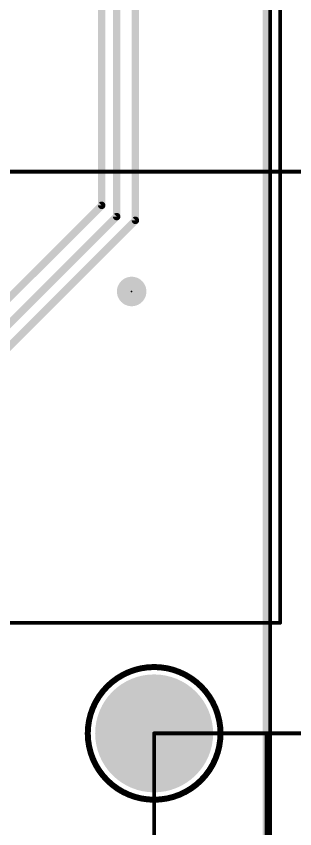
# Model space of a CAD drawing. Extents: x -15 to 72, y -20 to 100.
# Drawn here: x 47.4 to 56.84, y 0.58 to 28.13 of the extents above; entities that cross this region are included whole.
import ezdxf

# ---------------------------------------------------------------- set-up
doc = ezdxf.new("R2010")
doc.units = 0
for name, color, linetype in [('1', 12, 'CONTINUOUS'), ('16', 132, 'CONTINUOUS'), ('17', 110, 'CONTINUOUS'), ('20', 53, 'CONTINUOUS'), ('22', 6, 'CONTINUOUS'), ('23', 53, 'CONTINUOUS'), ('24', 53, 'CONTINUOUS'), ('51', 253, 'CONTINUOUS')]:
    doc.layers.add(name, color=color, linetype=linetype)

# ---------------------------------------------------------------- blocks, each defined once
blk = doc.blocks.new('PIE')
at = {"const_width": 0.5}
blk.add_lwpolyline([(0, -0.25, 1), (0, 0.25, 1), (0, -0.25)], format="xyb", dxfattribs=at)
blk = doc.blocks.new('ROUNDP')
at = {"const_width": 0.5}
blk.add_lwpolyline([(0, -0.25, 1), (0, 0.25, 1), (0, -0.25)], format="xyb", dxfattribs=at)

msp = doc.modelspace()

# ---------------------------------------------------------------- linework, layer by layer
at = {"layer": '1', "const_width": 0.254}
for points in [[(55.88, 85.09), (55.88, 0)], [(51.435, 21.209), (51.435, 54.61)], [(50.8, 21.336), (50.8, 54.229)], [(50.292, 21.717), (50.292, 52.832)], [(44.831, 16.256), (50.292, 21.717)], [(45.085, 15.621), (50.8, 21.336)], [(45.085, 14.859), (51.435, 21.209)]]:
    msp.add_lwpolyline(points, dxfattribs=at)
at = {"layer": '1', "const_width": 0.127}
for points in [[(50.2285, 21.717, 1), (50.3555, 21.717)], [(50.3369, 21.6721, 1), (50.2471, 21.7619)], [(50.7365, 21.336, 1), (50.8635, 21.336)], [(50.8449, 21.2911, 1), (50.7551, 21.3809)], [(51.3715, 21.209, 1), (51.4985, 21.209)], [(51.4799, 21.1641, 1), (51.3901, 21.2539)]]:
    msp.add_lwpolyline(points, format="xyb", dxfattribs=at)
at = {"layer": '16', "const_width": 0.254}
msp.add_lwpolyline([(55.88, 85.09), (55.88, 0)], dxfattribs=at)
at = {"layer": '20', "const_width": 0.127}
msp.add_lwpolyline([(56, 0), (56, 85)], dxfattribs=at)
at = {"layer": '22', "const_width": 0.127}
for points in [[(56.342, 7.558), (56.342, 76.958)], [(6.142, 7.558), (56.342, 7.558)]]:
    msp.add_lwpolyline(points, dxfattribs=at)
at = {"layer": '22'}
for points, const_width in [([(56.3103, 7.558, 1), (56.3738, 7.558)], 0.0635), ([(56.342, 7.5263, 1), (56.342, 7.5898)], 0.0635), ([(52.07, 1.56, 1), (52.07, 6.06, 1), (52.07, 1.56)], 0.2032)]:
    msp.add_lwpolyline(points, format="xyb", dxfattribs=dict(at, const_width=const_width))
at = {"layer": '23'}
msp.add_point((51.308, 18.796), dxfattribs=at)
at = {"layer": '24'}
msp.add_point((52.07, 3.81), dxfattribs=at)
at = {"layer": '51', "const_width": 0.13}
for points in [[(2.921, 22.86), (63.164, 22.86)], [(52.07, 3.81), (72.054, 3.81)], [(52.07, 3.81), (52.07, -19.984)], [(52.07, 3.81), (70.022, 3.81)], [(52.07, 3.81), (52.07, -16.174)], [(55.88, 3.81), (55.88, -16.174)]]:
    msp.add_lwpolyline(points, dxfattribs=at)
at = {"layer": '51', "const_width": 0.065}
for points in [[(52.07, 3.8425, 1), (52.07, 3.7775)], [(52.1025, 3.81, 1), (52.0375, 3.81)], [(52.07, 3.8425, 1), (52.07, 3.7775)], [(52.1025, 3.81, 1), (52.0375, 3.81)], [(55.9125, 3.81, 1), (55.8475, 3.81)]]:
    msp.add_lwpolyline(points, format="xyb", dxfattribs=at)

# ---------------------------------------------------------------- block references
at = {"layer": '1'}
msp.add_blockref('PIE', (51.308, 18.796), dxfattribs=at)
at = {"layer": '17', "rotation": 180}
for xscale, yscale in [(4, 4), (4, 4), (3.516, 3.516)]:
    msp.add_blockref('ROUNDP', (52.07, 3.81), dxfattribs=dict(at, xscale=xscale, yscale=yscale))

doc.saveas('drawing.dxf')
